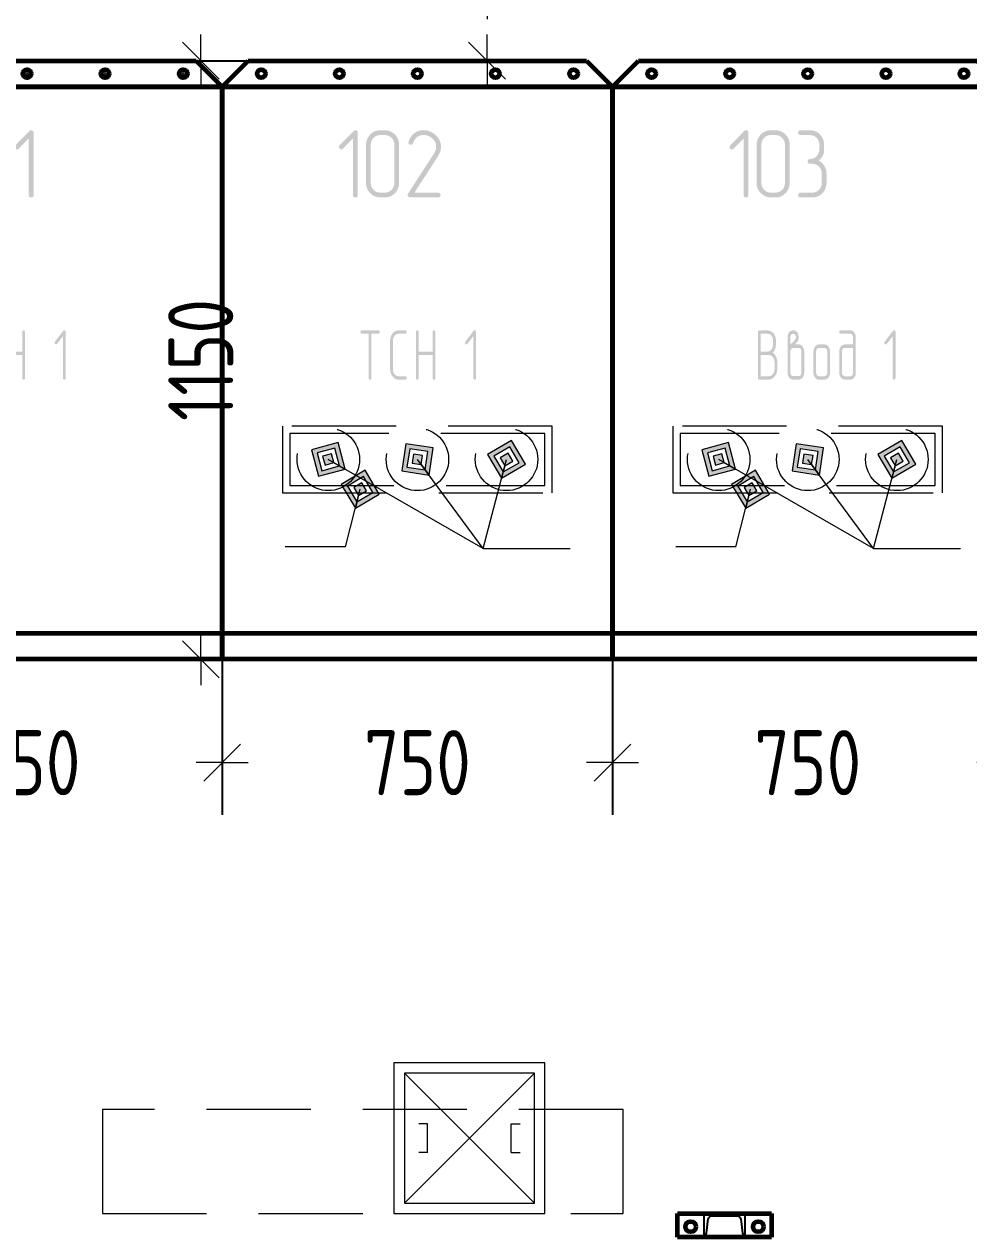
# Model space of a CAD drawing. Header units: millimetres. Extents: x 0 to 1680, y 0 to 594.
# Drawn here: x 179.81 to 216.1, y 479.83 to 526.38 of the extents above; entities that cross this region are included whole.
import ezdxf

# ---------------------------------------------------------------- set-up
doc = ezdxf.new("R2010")
doc.units = ezdxf.units.MM
for name, pattern in [('K5LT32792', [0]), ('K5LT32806', [0]), ('K5LT_AXLED', [13.35, 8.85, -1.5, 1.5, -1.5]), ('K5LT_BASIC', [0]), ('K5LT_DASHED', [6, 4, -2]), ('K5LT_REINFORCED', [0]), ('K5LT_THIN', [0])]:
    doc.linetypes.add(name, pattern=pattern)
doc.layers.add('Системный слой', color=7, linetype='Continuous')
doc.styles.add('KDIMTEXTSTYLE', font='GOST_AU.SHX', dxfattribs={"width": 0.96, "oblique": 15, "height": 5})
doc.styles.add('KTEXTSTYLE', font='GOST_AU.SHX', dxfattribs={"width": 0.96, "height": 5})
doc.dimstyles.new('KDIMSTYLE (0.02)', dxfattribs={"dimtxt": 5, "dimasz": 1, "dimexe": 2, "dimexo": 0, "dimgap": 1, "dimtad": 1, "dimlfac": 50, "dimtxsty": 'KDIMTEXTSTYLE', "dimsah": 1, "dimcen": 0, "dimdle": 1, "dimadec": 0, "dimazin": 0, "dimtfac": 0.667, "dimtmove": 0, "dimatfit": 3, "dimfxl": 0, "dimtvp": 1, "dimtolj": 1, "dimtzin": 0, "dimarcsym": 0})

# ---------------------------------------------------------------- blocks, each defined once
blk = doc.blocks.new('U14')
at = {"layer": 'Системный слой', "color": 7, "linetype": 'K5LT_DASHED', "lineweight": 13}
for p, q in [((202.818, 484.677), (182.818, 484.677)), ((182.818, 484.677), (182.818, 480.677)), ((202.818, 480.677), (202.818, 484.677)), ((182.818, 480.677), (202.818, 480.677))]:
    blk.add_line(p, q, dxfattribs=at)
blk = doc.blocks.new('U289')
at = {"layer": 'Системный слой'}
h = blk.add_hatch(color=7, dxfattribs=at)
h.paths.add_polyline_path([(177.529, 519.812), (177.526, 519.785), (177.518, 519.761), (177.503, 519.742), (177.485, 519.73), (177.463, 519.722), (177.438, 519.72), (177.423, 519.722), (177.402, 519.73), (177.374, 519.742), (177.358, 519.76), (177.349, 519.783), (177.346, 519.812), (177.346, 521.993), (176.958, 521.596), (176.939, 521.58), (176.919, 521.571), (176.896, 521.568), (176.872, 521.571), (176.85, 521.58), (176.831, 521.596), (176.816, 521.615), (176.807, 521.637), (176.804, 521.662), (176.807, 521.676), (176.816, 521.697), (176.831, 521.725), (177.374, 522.28), (177.393, 522.294), (177.413, 522.303), (177.436, 522.306), (177.46, 522.303), (177.481, 522.295), (177.501, 522.281), (177.516, 522.263), (177.526, 522.241), (177.529, 522.215)])
h.paths.add_polyline_path([(179.116, 520.274), (179.101, 520.142), (179.056, 520.021), (178.982, 519.912), (178.956, 519.884), (178.854, 519.8), (178.739, 519.746), (178.613, 519.722), (178.569, 519.72), (178.388, 519.72), (178.262, 519.736), (178.144, 519.782), (178.034, 519.86), (178.011, 519.881), (177.926, 519.982), (177.871, 520.096), (177.845, 520.223), (177.843, 520.274), (177.843, 521.751), (177.858, 521.883), (177.903, 522.004), (177.979, 522.115), (178.001, 522.139), (178.101, 522.223), (178.214, 522.278), (178.34, 522.303), (178.388, 522.305), (178.569, 522.305), (178.699, 522.29), (178.818, 522.246), (178.925, 522.171), (178.954, 522.144), (179.037, 522.04), (179.09, 521.924), (179.114, 521.795), (179.116, 521.751)])
h.paths.add_polyline_path([(178.933, 520.275), (178.933, 521.751), (178.921, 521.847), (178.886, 521.934), (178.826, 522.011), (178.75, 522.072), (178.664, 522.108), (178.569, 522.12), (178.388, 522.12), (178.293, 522.108), (178.207, 522.072), (178.132, 522.012), (178.073, 521.935), (178.037, 521.848), (178.026, 521.751), (178.026, 520.275), (178.038, 520.179), (178.074, 520.093), (178.135, 520.015), (178.212, 519.954), (178.296, 519.918), (178.388, 519.906), (178.569, 519.906), (178.663, 519.917), (178.748, 519.952), (178.824, 520.011), (178.885, 520.087), (178.921, 520.175)])
h.paths.add_polyline_path([(180.168, 519.812), (180.165, 519.785), (180.157, 519.761), (180.143, 519.742), (180.124, 519.73), (180.102, 519.722), (180.077, 519.72), (180.062, 519.722), (180.041, 519.73), (180.013, 519.742), (179.998, 519.76), (179.989, 519.783), (179.986, 519.812), (179.986, 521.993), (179.597, 521.596), (179.578, 521.58), (179.558, 521.571), (179.536, 521.568), (179.511, 521.571), (179.49, 521.58), (179.47, 521.596), (179.455, 521.615), (179.446, 521.637), (179.443, 521.662), (179.446, 521.676), (179.455, 521.697), (179.47, 521.725), (180.014, 522.28), (180.032, 522.294), (180.052, 522.303), (180.075, 522.306), (180.099, 522.303), (180.12, 522.295), (180.14, 522.281), (180.156, 522.263), (180.165, 522.241), (180.168, 522.215)])
h = blk.add_hatch(color=7, dxfattribs=at)
h.paths.add_polyline_path([(178.272, 514.482), (178.005, 514.482), (177.99, 514.485), (177.977, 514.491), (177.966, 514.501), (177.958, 514.516), (177.954, 514.533), (177.952, 514.55), (177.954, 514.561), (177.958, 514.575), (177.965, 514.591), (177.976, 514.606), (177.989, 514.614), (178.005, 514.617), (178.645, 514.617), (178.658, 514.615), (178.67, 514.608), (178.681, 514.596), (178.691, 514.581), (178.696, 514.566), (178.698, 514.55), (178.697, 514.534), (178.692, 514.519), (178.684, 514.504), (178.674, 514.492), (178.661, 514.485), (178.645, 514.482), (178.378, 514.482), (178.378, 512.787), (178.376, 512.767), (178.371, 512.75), (178.363, 512.736), (178.352, 512.727), (178.34, 512.722), (178.325, 512.72), (178.317, 512.722), (178.304, 512.727), (178.288, 512.736), (178.279, 512.749), (178.274, 512.766), (178.272, 512.787)])
h.paths.add_polyline_path([(179.733, 513.802), (179.733, 514.55), (179.735, 514.565), (179.74, 514.58), (179.749, 514.595), (179.76, 514.608), (179.773, 514.616), (179.786, 514.618), (179.799, 514.616), (179.811, 514.61), (179.822, 514.6), (179.832, 514.587), (179.837, 514.57), (179.839, 514.55), (179.839, 512.787), (179.838, 512.767), (179.833, 512.75), (179.824, 512.736), (179.814, 512.727), (179.801, 512.722), (179.786, 512.72), (179.778, 512.722), (179.766, 512.727), (179.749, 512.736), (179.74, 512.749), (179.735, 512.766), (179.733, 512.787), (179.733, 513.668), (179.199, 513.668), (179.199, 512.787), (179.197, 512.767), (179.192, 512.75), (179.184, 512.736), (179.173, 512.727), (179.161, 512.722), (179.146, 512.72), (179.138, 512.722), (179.125, 512.727), (179.109, 512.736), (179.1, 512.749), (179.095, 512.766), (179.093, 512.787), (179.093, 514.55), (179.095, 514.565), (179.1, 514.58), (179.109, 514.595), (179.12, 514.608), (179.133, 514.616), (179.146, 514.618), (179.158, 514.616), (179.17, 514.61), (179.182, 514.6), (179.191, 514.587), (179.197, 514.57), (179.199, 514.55), (179.199, 513.802)])
h.paths.add_polyline_path([(181.404, 512.788), (181.403, 512.767), (181.398, 512.75), (181.389, 512.736), (181.379, 512.727), (181.366, 512.722), (181.351, 512.72), (181.343, 512.722), (181.331, 512.727), (181.314, 512.736), (181.305, 512.749), (181.3, 512.766), (181.298, 512.787), (181.298, 514.387), (181.069, 514.096), (181.058, 514.085), (181.046, 514.078), (181.033, 514.076), (181.019, 514.078), (181.006, 514.085), (180.994, 514.096), (180.985, 514.11), (180.98, 514.127), (180.978, 514.145), (180.98, 514.155), (180.985, 514.17), (180.994, 514.191), (181.314, 514.599), (181.324, 514.61), (181.336, 514.616), (181.35, 514.618), (181.363, 514.616), (181.376, 514.61), (181.388, 514.6), (181.397, 514.586), (181.402, 514.57), (181.404, 514.552)])
blk = doc.blocks.new('U290')
at = {"layer": 'Системный слой'}
h = blk.add_hatch(color=7, dxfattribs=at)
h.paths.add_polyline_path([(192.628, 519.812), (192.625, 519.785), (192.617, 519.761), (192.603, 519.742), (192.584, 519.73), (192.562, 519.722), (192.537, 519.72), (192.522, 519.722), (192.501, 519.73), (192.473, 519.742), (192.458, 519.76), (192.449, 519.783), (192.446, 519.812), (192.446, 521.993), (192.057, 521.596), (192.038, 521.58), (192.018, 521.571), (191.996, 521.568), (191.971, 521.571), (191.95, 521.58), (191.93, 521.596), (191.915, 521.615), (191.906, 521.637), (191.903, 521.662), (191.906, 521.676), (191.915, 521.697), (191.93, 521.725), (192.474, 522.28), (192.492, 522.294), (192.512, 522.303), (192.535, 522.306), (192.559, 522.303), (192.58, 522.295), (192.6, 522.281), (192.616, 522.263), (192.625, 522.241), (192.628, 522.215)])
h.paths.add_polyline_path([(194.215, 520.274), (194.2, 520.142), (194.155, 520.021), (194.081, 519.912), (194.055, 519.884), (193.953, 519.8), (193.839, 519.746), (193.712, 519.722), (193.668, 519.72), (193.487, 519.72), (193.361, 519.736), (193.243, 519.782), (193.133, 519.86), (193.11, 519.881), (193.026, 519.982), (192.97, 520.096), (192.944, 520.223), (192.942, 520.274), (192.942, 521.751), (192.957, 521.883), (193.003, 522.004), (193.078, 522.115), (193.1, 522.139), (193.201, 522.223), (193.313, 522.278), (193.439, 522.303), (193.487, 522.305), (193.668, 522.305), (193.799, 522.29), (193.917, 522.246), (194.025, 522.171), (194.053, 522.144), (194.136, 522.04), (194.19, 521.924), (194.213, 521.795), (194.215, 521.751)])
h.paths.add_polyline_path([(194.032, 520.275), (194.032, 521.751), (194.021, 521.847), (193.985, 521.934), (193.926, 522.011), (193.849, 522.072), (193.764, 522.108), (193.668, 522.12), (193.487, 522.12), (193.392, 522.108), (193.306, 522.072), (193.231, 522.012), (193.172, 521.935), (193.137, 521.848), (193.125, 521.751), (193.125, 520.275), (193.137, 520.179), (193.174, 520.093), (193.234, 520.015), (193.311, 519.954), (193.395, 519.918), (193.487, 519.906), (193.668, 519.906), (193.762, 519.917), (193.847, 519.952), (193.924, 520.011), (193.984, 520.087), (194.02, 520.175)])
h.paths.add_polyline_path([(195.718, 519.72), (194.632, 519.72), (194.611, 519.724), (194.589, 519.734), (194.569, 519.75), (194.554, 519.772), (194.546, 519.795), (194.543, 519.82), (194.545, 519.837), (194.549, 519.851), (194.556, 519.865), (195.551, 521.401), (195.589, 521.474), (195.616, 521.538), (195.628, 521.583), (195.635, 521.629), (195.638, 521.675), (195.623, 521.788), (195.578, 521.889), (195.503, 521.979), (195.489, 521.991), (195.443, 522.028), (195.392, 522.06), (195.335, 522.087), (195.276, 522.107), (195.216, 522.119), (195.156, 522.123), (195.074, 522.115), (194.997, 522.091), (194.923, 522.051), (194.855, 521.992), (194.797, 521.911), (194.748, 521.807), (194.74, 521.788), (194.729, 521.773), (194.717, 521.762), (194.703, 521.755), (194.686, 521.749), (194.666, 521.745), (194.642, 521.748), (194.62, 521.756), (194.6, 521.77), (194.585, 521.788), (194.575, 521.81), (194.572, 521.836), (194.578, 521.869), (194.638, 522.006), (194.717, 522.119), (194.815, 522.206), (194.916, 522.263), (195.026, 522.297), (195.147, 522.308), (195.294, 522.293), (195.431, 522.247), (195.559, 522.17), (195.612, 522.127), (195.71, 522.021), (195.779, 521.904), (195.817, 521.777), (195.826, 521.673), (195.823, 521.613), (195.814, 521.554), (195.798, 521.495), (195.776, 521.435), (195.744, 521.368), (195.704, 521.296), (194.803, 519.906), (195.718, 519.906), (195.739, 519.902), (195.759, 519.892), (195.779, 519.876), (195.795, 519.856), (195.805, 519.835), (195.808, 519.813), (195.806, 519.791), (195.798, 519.77), (195.785, 519.75), (195.767, 519.734), (195.744, 519.724)])
h = blk.add_hatch(color=7, dxfattribs=at)
h.paths.add_polyline_path([(193.047, 514.482), (192.781, 514.482), (192.765, 514.485), (192.752, 514.491), (192.741, 514.501), (192.733, 514.516), (192.729, 514.533), (192.727, 514.55), (192.729, 514.561), (192.733, 514.575), (192.741, 514.591), (192.751, 514.606), (192.764, 514.614), (192.78, 514.617), (193.42, 514.617), (193.433, 514.615), (193.445, 514.608), (193.456, 514.596), (193.466, 514.581), (193.471, 514.566), (193.473, 514.55), (193.472, 514.534), (193.467, 514.519), (193.459, 514.504), (193.449, 514.492), (193.436, 514.485), (193.42, 514.482), (193.153, 514.482), (193.153, 512.787), (193.152, 512.767), (193.147, 512.75), (193.138, 512.736), (193.128, 512.727), (193.115, 512.722), (193.1, 512.72), (193.092, 512.722), (193.08, 512.727), (193.063, 512.736), (193.054, 512.749), (193.049, 512.766), (193.047, 512.787)])
h.paths.add_polyline_path([(194.454, 512.72), (194.189, 512.72), (194.109, 512.734), (194.035, 512.773), (193.966, 512.839), (193.912, 512.924), (193.879, 513.02), (193.868, 513.127), (193.868, 514.211), (193.879, 514.315), (193.909, 514.41), (193.961, 514.495), (194.027, 514.563), (194.103, 514.604), (194.189, 514.617), (194.454, 514.617), (194.467, 514.615), (194.479, 514.608), (194.491, 514.596), (194.5, 514.581), (194.506, 514.566), (194.508, 514.55), (194.506, 514.534), (194.501, 514.519), (194.494, 514.504), (194.483, 514.492), (194.47, 514.485), (194.454, 514.482), (194.189, 514.482), (194.132, 514.474), (194.082, 514.448), (194.037, 514.405), (194.002, 514.348), (193.981, 514.284), (193.974, 514.211), (193.974, 513.126), (193.981, 513.056), (194.002, 512.992), (194.037, 512.935), (194.082, 512.891), (194.132, 512.864), (194.189, 512.855), (194.454, 512.855), (194.467, 512.853), (194.479, 512.846), (194.49, 512.834), (194.5, 512.819), (194.506, 512.804), (194.508, 512.788), (194.506, 512.772), (194.501, 512.757), (194.494, 512.742), (194.483, 512.73), (194.47, 512.723)])
h.paths.add_polyline_path([(195.501, 513.802), (195.501, 514.55), (195.502, 514.565), (195.508, 514.58), (195.517, 514.595), (195.528, 514.608), (195.54, 514.616), (195.554, 514.618), (195.566, 514.616), (195.578, 514.61), (195.59, 514.6), (195.599, 514.587), (195.605, 514.57), (195.607, 514.55), (195.607, 512.787), (195.605, 512.767), (195.6, 512.75), (195.592, 512.736), (195.581, 512.727), (195.568, 512.722), (195.554, 512.72), (195.545, 512.722), (195.533, 512.727), (195.517, 512.736), (195.508, 512.749), (195.502, 512.766), (195.501, 512.787), (195.501, 513.668), (194.966, 513.668), (194.966, 512.787), (194.965, 512.767), (194.96, 512.75), (194.951, 512.736), (194.941, 512.727), (194.928, 512.722), (194.913, 512.72), (194.905, 512.722), (194.893, 512.727), (194.876, 512.736), (194.867, 512.749), (194.862, 512.766), (194.86, 512.787), (194.86, 514.55), (194.862, 514.565), (194.867, 514.58), (194.876, 514.595), (194.887, 514.608), (194.9, 514.616), (194.913, 514.618), (194.926, 514.616), (194.938, 514.61), (194.949, 514.6), (194.959, 514.587), (194.964, 514.57), (194.966, 514.55), (194.966, 513.802)])
h.paths.add_polyline_path([(197.172, 512.788), (197.17, 512.767), (197.165, 512.75), (197.157, 512.736), (197.146, 512.727), (197.133, 512.722), (197.119, 512.72), (197.11, 512.722), (197.098, 512.727), (197.082, 512.736), (197.073, 512.749), (197.067, 512.766), (197.066, 512.787), (197.066, 514.387), (196.837, 514.096), (196.825, 514.085), (196.813, 514.078), (196.8, 514.076), (196.786, 514.078), (196.773, 514.085), (196.762, 514.096), (196.753, 514.11), (196.747, 514.127), (196.746, 514.145), (196.747, 514.155), (196.753, 514.17), (196.762, 514.191), (197.081, 514.599), (197.091, 514.61), (197.104, 514.616), (197.117, 514.618), (197.131, 514.616), (197.143, 514.61), (197.155, 514.6), (197.164, 514.586), (197.17, 514.57), (197.172, 514.552)])
blk = doc.blocks.new('U291')
at = {"layer": 'Системный слой'}
h = blk.add_hatch(color=7, dxfattribs=at)
h.paths.add_polyline_path([(207.636, 519.812), (207.633, 519.785), (207.625, 519.761), (207.611, 519.742), (207.592, 519.73), (207.57, 519.722), (207.545, 519.72), (207.53, 519.722), (207.509, 519.73), (207.481, 519.742), (207.466, 519.76), (207.457, 519.783), (207.454, 519.812), (207.454, 521.993), (207.065, 521.596), (207.046, 521.58), (207.026, 521.571), (207.004, 521.568), (206.98, 521.571), (206.958, 521.58), (206.938, 521.596), (206.923, 521.615), (206.914, 521.637), (206.911, 521.662), (206.914, 521.676), (206.923, 521.697), (206.938, 521.725), (207.482, 522.28), (207.5, 522.294), (207.52, 522.303), (207.544, 522.306), (207.567, 522.303), (207.588, 522.295), (207.608, 522.281), (207.624, 522.263), (207.633, 522.241), (207.636, 522.215)])
h.paths.add_polyline_path([(209.223, 520.274), (209.208, 520.142), (209.164, 520.021), (209.089, 519.912), (209.063, 519.884), (208.961, 519.8), (208.847, 519.746), (208.72, 519.722), (208.677, 519.72), (208.495, 519.72), (208.369, 519.736), (208.251, 519.782), (208.141, 519.86), (208.118, 519.881), (208.034, 519.982), (207.978, 520.096), (207.952, 520.223), (207.95, 520.274), (207.95, 521.751), (207.965, 521.883), (208.011, 522.004), (208.086, 522.115), (208.108, 522.139), (208.209, 522.223), (208.321, 522.278), (208.447, 522.303), (208.495, 522.305), (208.677, 522.305), (208.807, 522.29), (208.925, 522.246), (209.033, 522.171), (209.061, 522.144), (209.144, 522.04), (209.198, 521.924), (209.222, 521.795), (209.223, 521.751)])
h.paths.add_polyline_path([(209.04, 520.275), (209.04, 521.751), (209.029, 521.847), (208.993, 521.934), (208.934, 522.011), (208.857, 522.072), (208.772, 522.108), (208.676, 522.12), (208.495, 522.12), (208.4, 522.108), (208.314, 522.072), (208.239, 522.012), (208.18, 521.935), (208.145, 521.848), (208.133, 521.751), (208.133, 520.275), (208.145, 520.179), (208.182, 520.093), (208.243, 520.015), (208.319, 519.954), (208.404, 519.918), (208.495, 519.906), (208.676, 519.906), (208.77, 519.917), (208.855, 519.952), (208.932, 520.011), (208.992, 520.087), (209.028, 520.175)])
h.paths.add_polyline_path([(210.344, 521.136), (210.422, 521.087), (210.492, 521.021), (210.553, 520.938), (210.6, 520.844), (210.628, 520.746), (210.638, 520.645), (210.638, 520.275), (210.623, 520.141), (210.579, 520.02), (210.506, 519.911), (210.479, 519.882), (210.377, 519.799), (210.262, 519.746), (210.135, 519.722), (210.093, 519.72), (209.639, 519.72), (209.613, 519.723), (209.59, 519.732), (209.571, 519.746), (209.558, 519.767), (209.55, 519.789), (209.548, 519.813), (209.55, 519.828), (209.558, 519.847), (209.57, 519.869), (209.588, 519.89), (209.611, 519.902), (209.639, 519.906), (210.092, 519.906), (210.189, 519.917), (210.275, 519.953), (210.35, 520.013), (210.409, 520.089), (210.444, 520.177), (210.455, 520.275), (210.455, 520.645), (210.444, 520.742), (210.409, 520.829), (210.351, 520.906), (210.276, 520.966), (210.189, 521.002), (210.092, 521.014), (210.001, 521.014), (209.975, 521.017), (209.953, 521.026), (209.934, 521.04), (209.921, 521.061), (209.913, 521.083), (209.91, 521.107), (209.913, 521.122), (209.92, 521.141), (209.933, 521.163), (209.951, 521.183), (209.973, 521.195), (210.001, 521.199), (210.097, 521.211), (210.183, 521.247), (210.258, 521.306), (210.316, 521.383), (210.351, 521.47), (210.363, 521.568), (210.363, 521.752), (210.351, 521.849), (210.316, 521.936), (210.259, 522.012), (210.184, 522.072), (210.098, 522.108), (210.001, 522.12), (209.638, 522.12), (209.612, 522.123), (209.59, 522.132), (209.571, 522.146), (209.558, 522.167), (209.55, 522.189), (209.548, 522.213), (209.55, 522.228), (209.558, 522.247), (209.57, 522.269), (209.588, 522.289), (209.611, 522.301), (209.638, 522.305), (210.001, 522.305), (210.133, 522.291), (210.251, 522.247), (210.357, 522.174), (210.387, 522.145), (210.469, 522.041), (210.521, 521.924), (210.544, 521.793), (210.545, 521.752), (210.545, 521.568), (210.545, 521.507), (210.545, 521.47), (210.534, 521.433), (210.527, 521.399), (210.514, 521.364), (210.495, 521.328), (210.457, 521.263), (210.407, 521.199)])
h = blk.add_hatch(color=7, dxfattribs=at)
h.paths.add_polyline_path([(208.107, 513.802), (208.374, 513.802), (208.43, 513.811), (208.48, 513.838), (208.525, 513.883), (208.56, 513.94), (208.581, 514.004), (208.588, 514.075), (208.588, 514.211), (208.582, 514.282), (208.561, 514.346), (208.527, 514.403), (208.483, 514.447), (208.432, 514.474), (208.374, 514.482), (208.107, 514.482)])
h.paths.add_polyline_path([(208.107, 512.855), (208.427, 512.855), (208.482, 512.864), (208.532, 512.89), (208.577, 512.933), (208.613, 512.988), (208.634, 513.053), (208.641, 513.126), (208.641, 513.398), (208.634, 513.466), (208.612, 513.528), (208.576, 513.586), (208.531, 513.631), (208.481, 513.658), (208.427, 513.668), (208.107, 513.668)])
h.paths.add_polyline_path([(208.054, 512.72), (208.025, 512.728), (208.007, 512.75), (208.001, 512.788), (208.001, 514.55), (208.007, 514.587), (208.025, 514.61), (208.055, 514.617), (208.375, 514.617), (208.459, 514.604), (208.535, 514.564), (208.602, 514.498), (208.631, 514.458), (208.655, 514.415), (208.673, 514.368), (208.689, 514.296), (208.694, 514.253), (208.694, 514.211), (208.694, 514.075), (208.691, 514.012), (208.681, 513.953), (208.665, 513.9), (208.643, 513.851), (208.612, 513.803), (208.575, 513.758), (208.622, 513.72), (208.664, 513.669), (208.699, 513.608), (208.726, 513.539), (208.742, 513.469), (208.747, 513.398), (208.747, 513.127), (208.736, 513.023), (208.703, 512.928), (208.648, 512.842), (208.579, 512.775), (208.505, 512.734), (208.427, 512.72)])
h.paths.add_polyline_path([(209.249, 514.076), (209.331, 514.147), (209.356, 514.172), (209.387, 514.205), (209.423, 514.246), (209.445, 514.279), (209.458, 514.314), (209.462, 514.352), (209.459, 514.388), (209.448, 514.42), (209.431, 514.446), (209.408, 514.466), (209.383, 514.478), (209.356, 514.482), (209.327, 514.478), (209.302, 514.466), (209.28, 514.447), (209.263, 514.421), (209.253, 514.388), (209.249, 514.348)])
h.paths.add_polyline_path([(209.675, 512.991), (209.675, 513.805), (209.672, 513.841), (209.661, 513.873), (209.644, 513.901), (209.622, 513.923), (209.596, 513.936), (209.567, 513.94), (209.357, 513.94), (209.328, 513.936), (209.303, 513.922), (209.281, 513.9), (209.263, 513.872), (209.253, 513.84), (209.249, 513.805), (209.249, 512.991), (209.253, 512.955), (209.263, 512.923), (209.28, 512.895), (209.302, 512.873), (209.328, 512.86), (209.357, 512.856), (209.567, 512.856), (209.596, 512.86), (209.621, 512.874), (209.644, 512.896), (209.661, 512.924), (209.671, 512.956)])
h.paths.add_polyline_path([(209.423, 514.076), (209.567, 514.076), (209.624, 514.067), (209.675, 514.041), (209.719, 513.998), (209.754, 513.942), (209.774, 513.877), (209.781, 513.805), (209.781, 512.991), (209.775, 512.921), (209.754, 512.857), (209.72, 512.8), (209.676, 512.756), (209.625, 512.729), (209.567, 512.72), (209.357, 512.72), (209.301, 512.729), (209.25, 512.756), (209.205, 512.8), (209.171, 512.857), (209.15, 512.921), (209.143, 512.991), (209.143, 513.805), (209.143, 514.348), (209.15, 514.426), (209.172, 514.493), (209.209, 514.549), (209.252, 514.586), (209.301, 514.609), (209.356, 514.616), (209.41, 514.609), (209.459, 514.587), (209.501, 514.55), (209.534, 514.502), (209.556, 514.446), (209.566, 514.382), (209.566, 514.304), (209.552, 514.239), (209.524, 514.185), (209.511, 514.169), (209.498, 514.153), (209.483, 514.138)])
h.paths.add_polyline_path([(210.772, 512.991), (210.765, 512.919), (210.744, 512.855), (210.71, 512.799), (210.666, 512.755), (210.616, 512.729), (210.559, 512.72), (210.347, 512.72), (210.29, 512.729), (210.24, 512.755), (210.196, 512.799), (210.162, 512.855), (210.141, 512.919), (210.134, 512.991), (210.134, 513.804), (210.141, 513.87), (210.161, 513.932), (210.195, 513.99), (210.239, 514.037), (210.289, 514.066), (210.347, 514.075), (210.559, 514.075), (210.615, 514.066), (210.665, 514.04), (210.71, 513.997), (210.744, 513.941), (210.765, 513.877), (210.772, 513.804)])
h.paths.add_polyline_path([(210.666, 512.991), (210.666, 513.804), (210.663, 513.84), (210.652, 513.873), (210.635, 513.901), (210.613, 513.923), (210.588, 513.936), (210.56, 513.94), (210.347, 513.94), (210.318, 513.936), (210.293, 513.923), (210.271, 513.901), (210.254, 513.873), (210.243, 513.84), (210.24, 513.804), (210.24, 512.991), (210.243, 512.955), (210.254, 512.923), (210.271, 512.895), (210.293, 512.873), (210.318, 512.86), (210.347, 512.855), (210.56, 512.855), (210.588, 512.86), (210.613, 512.873), (210.635, 512.895), (210.652, 512.923), (210.663, 512.955)])
h.paths.add_polyline_path([(211.658, 513.94), (211.34, 513.94), (211.311, 513.936), (211.286, 513.922), (211.264, 513.9), (211.246, 513.872), (211.236, 513.84), (211.232, 513.804), (211.232, 512.991), (211.236, 512.955), (211.246, 512.923), (211.263, 512.895), (211.285, 512.873), (211.311, 512.86), (211.34, 512.855), (211.551, 512.855), (211.579, 512.86), (211.604, 512.873), (211.627, 512.895), (211.644, 512.924), (211.655, 512.956), (211.658, 512.991)])
h.paths.add_polyline_path([(211.658, 514.075), (211.658, 514.348), (211.655, 514.383), (211.645, 514.415), (211.627, 514.443), (211.605, 514.465), (211.58, 514.478), (211.551, 514.482), (211.18, 514.482), (211.164, 514.485), (211.151, 514.491), (211.14, 514.501), (211.133, 514.516), (211.128, 514.533), (211.126, 514.55), (211.128, 514.561), (211.132, 514.575), (211.14, 514.591), (211.15, 514.606), (211.163, 514.614), (211.18, 514.617), (211.55, 514.617), (211.606, 514.609), (211.657, 514.582), (211.701, 514.537), (211.736, 514.481), (211.757, 514.418), (211.764, 514.348), (211.764, 512.991), (211.757, 512.921), (211.737, 512.857), (211.703, 512.8), (211.659, 512.756), (211.608, 512.729), (211.55, 512.72), (211.34, 512.72), (211.284, 512.729), (211.234, 512.756), (211.189, 512.8), (211.154, 512.857), (211.133, 512.921), (211.126, 512.991), (211.126, 513.804), (211.133, 513.876), (211.154, 513.94), (211.188, 513.996), (211.232, 514.04), (211.283, 514.066), (211.34, 514.075)])
h.paths.add_polyline_path([(213.289, 512.788), (213.287, 512.767), (213.282, 512.75), (213.274, 512.736), (213.263, 512.727), (213.25, 512.722), (213.236, 512.72), (213.227, 512.722), (213.215, 512.727), (213.199, 512.736), (213.19, 512.749), (213.185, 512.766), (213.183, 512.787), (213.183, 514.387), (212.954, 514.096), (212.943, 514.085), (212.93, 514.078), (212.917, 514.076), (212.903, 514.078), (212.89, 514.085), (212.879, 514.096), (212.87, 514.11), (212.865, 514.127), (212.863, 514.145), (212.865, 514.155), (212.87, 514.17), (212.879, 514.191), (213.198, 514.599), (213.209, 514.61), (213.221, 514.616), (213.234, 514.618), (213.248, 514.616), (213.261, 514.61), (213.272, 514.6), (213.281, 514.586), (213.287, 514.57), (213.289, 514.552)])
blk = doc.blocks.new('U300')
at = {"layer": 'Системный слой', "color": 5, "linetype": 'K5LT32792', "lineweight": 60, "true_color": 0x0000ff}
for p, q in [((172.418, 523.977), (187.418, 523.977)), ((172.418, 501.977), (172.418, 523.977)), ((187.418, 523.977), (187.418, 501.977)), ((187.418, 501.977), (172.418, 501.977))]:
    blk.add_line(p, q, dxfattribs=at)
blk = doc.blocks.new('U301')
at = {"layer": 'Системный слой', "color": 5, "linetype": 'K5LT32792', "lineweight": 60, "true_color": 0x0000ff}
for p, q in [((172.418, 523.977), (173.418, 524.977)), ((173.418, 524.977), (186.418, 524.977)), ((186.418, 524.977), (187.418, 523.977)), ((187.418, 523.977), (172.418, 523.977))]:
    blk.add_line(p, q, dxfattribs=at)
for centre in [(173.918, 524.477), (176.918, 524.477), (179.918, 524.477), (182.918, 524.477), (185.918, 524.477)]:
    blk.add_circle(centre, 0.16, dxfattribs=at)
blk = doc.blocks.new('U302')
at = {"layer": 'Системный слой', "color": 30, "linetype": 'K5LT_AXLED', "lineweight": 13, "true_color": 0xff8000}
for p, q in [((173.92, 524.237), (173.92, 524.717)), ((173.72, 524.477), (174.12, 524.477))]:
    blk.add_line(p, q, dxfattribs=at)
blk = doc.blocks.new('U303')
at = {"layer": 'Системный слой', "color": 30, "linetype": 'K5LT_AXLED', "lineweight": 13, "true_color": 0xff8000}
for p, q in [((176.918, 524.237), (176.918, 524.717)), ((176.718, 524.477), (177.118, 524.477))]:
    blk.add_line(p, q, dxfattribs=at)
blk = doc.blocks.new('U304')
at = {"layer": 'Системный слой', "color": 30, "linetype": 'K5LT_AXLED', "lineweight": 13, "true_color": 0xff8000}
for p, q in [((179.918, 524.237), (179.918, 524.717)), ((179.718, 524.477), (180.118, 524.477))]:
    blk.add_line(p, q, dxfattribs=at)
blk = doc.blocks.new('U305')
at = {"layer": 'Системный слой', "color": 30, "linetype": 'K5LT_AXLED', "lineweight": 13, "true_color": 0xff8000}
for p, q in [((182.918, 524.237), (182.918, 524.717)), ((182.718, 524.477), (183.118, 524.477))]:
    blk.add_line(p, q, dxfattribs=at)
blk = doc.blocks.new('U306')
at = {"layer": 'Системный слой', "color": 30, "linetype": 'K5LT_AXLED', "lineweight": 13, "true_color": 0xff8000}
for p, q in [((185.918, 524.237), (185.918, 524.717)), ((185.718, 524.477), (186.118, 524.477))]:
    blk.add_line(p, q, dxfattribs=at)
blk = doc.blocks.new('U299')
at = {"layer": 'Системный слой', "color": 5, "linetype": 'K5LT32792', "lineweight": 60, "true_color": 0x0000ff}
blk.add_line((172.418, 502.977), (187.418, 502.977), dxfattribs=at)
at = {"layer": 'Системный слой'}
for name in ['U301', 'U302', 'U303', 'U304', 'U305', 'U306', 'U300']:
    blk.add_blockref(name, (0, 0), dxfattribs=at)
blk = doc.blocks.new('U308')
at = {"layer": 'Системный слой', "color": 5, "linetype": 'K5LT32792', "lineweight": 60, "true_color": 0x0000ff}
for p, q in [((187.418, 523.977), (202.418, 523.977)), ((187.418, 501.977), (187.418, 523.977)), ((202.418, 523.977), (202.418, 501.977)), ((202.418, 501.977), (187.418, 501.977))]:
    blk.add_line(p, q, dxfattribs=at)
blk = doc.blocks.new('U309')
at = {"layer": 'Системный слой', "color": 5, "linetype": 'K5LT32792', "lineweight": 60, "true_color": 0x0000ff}
for p, q in [((187.418, 523.977), (188.418, 524.977)), ((188.418, 524.977), (201.418, 524.977)), ((201.418, 524.977), (202.418, 523.977)), ((202.418, 523.977), (187.418, 523.977))]:
    blk.add_line(p, q, dxfattribs=at)
for centre in [(188.918, 524.477), (191.918, 524.477), (194.918, 524.477), (197.918, 524.477), (200.918, 524.477)]:
    blk.add_circle(centre, 0.16, dxfattribs=at)
blk = doc.blocks.new('U307')
at = {"layer": 'Системный слой', "color": 5, "linetype": 'K5LT32792', "lineweight": 60, "true_color": 0x0000ff}
blk.add_line((187.418, 502.977), (202.418, 502.977), dxfattribs=at)
at = {"layer": 'Системный слой'}
for name in ['U309', 'U308']:
    blk.add_blockref(name, (0, 0), dxfattribs=at)
blk = doc.blocks.new('U311')
at = {"layer": 'Системный слой', "color": 5, "linetype": 'K5LT32792', "lineweight": 60, "true_color": 0x0000ff}
for p, q in [((202.418, 523.977), (217.418, 523.977)), ((202.418, 501.977), (202.418, 523.977)), ((217.418, 523.977), (217.418, 501.977)), ((217.418, 501.977), (202.418, 501.977))]:
    blk.add_line(p, q, dxfattribs=at)
blk = doc.blocks.new('U312')
at = {"layer": 'Системный слой', "color": 5, "linetype": 'K5LT32792', "lineweight": 60, "true_color": 0x0000ff}
for p, q in [((202.418, 523.977), (203.418, 524.977)), ((203.418, 524.977), (216.418, 524.977)), ((216.418, 524.977), (217.418, 523.977)), ((217.418, 523.977), (202.418, 523.977))]:
    blk.add_line(p, q, dxfattribs=at)
for centre in [(203.918, 524.477), (206.918, 524.477), (209.918, 524.477), (212.918, 524.477), (215.918, 524.477)]:
    blk.add_circle(centre, 0.16, dxfattribs=at)
blk = doc.blocks.new('U310')
at = {"layer": 'Системный слой', "color": 5, "linetype": 'K5LT32792', "lineweight": 60, "true_color": 0x0000ff}
blk.add_line((202.418, 502.977), (217.418, 502.977), dxfattribs=at)
at = {"layer": 'Системный слой'}
for name in ['U312', 'U311']:
    blk.add_blockref(name, (0, 0), dxfattribs=at)
blk = doc.blocks.new('KDIMARROW_03')
at = {"layer": 'Системный слой', "color": 0, "linetype": 'K5LT_THIN', "lineweight": 13}
for p, q in [((-0.707, -0.707), (0.707, 0.707)), ((0, 0), (-1, 0)), ((0, 0), (1, 0))]:
    blk.add_line(p, q, dxfattribs=at)
blk = doc.blocks.new('U335')
at = {"layer": 'Системный слой', "color": 7, "linetype": 'K5LT_DASHED', "lineweight": 13}
for centre in [(191.494, 509.657), (194.918, 509.657), (198.342, 509.657)]:
    blk.add_circle(centre, 1.2, dxfattribs=at)
blk = doc.blocks.new('U337')
at = {"layer": 'Системный слой', "color": 7, "linetype": 'K5LT_DASHED', "lineweight": 13}
for p, q in [((199.818, 510.657), (190.018, 510.657)), ((190.018, 510.657), (190.018, 508.657)), ((199.818, 508.657), (199.818, 510.657)), ((190.018, 508.657), (199.818, 508.657))]:
    blk.add_line(p, q, dxfattribs=at)
blk = doc.blocks.new('U338')
at = {"layer": 'Системный слой', "color": 7, "linetype": 'K5LT_DASHED', "lineweight": 13}
for p, q in [((200.098, 510.937), (189.738, 510.937)), ((189.738, 510.937), (189.738, 508.377)), ((200.098, 508.377), (200.098, 510.937)), ((189.738, 508.377), (200.098, 508.377))]:
    blk.add_line(p, q, dxfattribs=at)
blk = doc.blocks.new('U336')
at = {"layer": 'Системный слой'}
for name in ['U338', 'U337']:
    blk.add_blockref(name, (0, 0), dxfattribs=at)
blk = doc.blocks.new('U339')
at = {"layer": 'Системный слой'}
h = blk.add_hatch(color=7, dxfattribs=at)
h.paths.add_polyline_path([(192.144, 509.283), (191.868, 510.308), (190.844, 510.031), (191.12, 509.007)])
h.paths.add_polyline_path([(191.927, 509.408), (191.743, 510.091), (191.061, 509.907), (191.245, 509.224)])
h.paths.add_polyline_path([(191.711, 509.533), (191.619, 509.874), (191.277, 509.782), (191.369, 509.441)])
h = blk.add_hatch(color=7, dxfattribs=at)
h.paths.add_polyline_path([(195.364, 509.054), (195.521, 510.103), (194.472, 510.26), (194.315, 509.212)])
h.paths.add_polyline_path([(195.215, 509.255), (195.32, 509.955), (194.621, 510.059), (194.516, 509.36)])
h.paths.add_polyline_path([(195.067, 509.456), (195.119, 509.806), (194.769, 509.858), (194.717, 509.509)])
h = blk.add_hatch(color=7, dxfattribs=at)
h.paths.add_polyline_path([(199.068, 509.468), (198.531, 510.383), (197.616, 509.847), (198.153, 508.932)])
h.paths.add_polyline_path([(198.826, 509.531), (198.468, 510.141), (197.858, 509.783), (198.216, 509.174)])
h.paths.add_polyline_path([(198.584, 509.594), (198.405, 509.899), (198.1, 509.72), (198.279, 509.415)])
at = {"layer": 'Системный слой', "color": 7, "linetype": 'K5LT_THIN', "lineweight": 13}
for p, q in [((191.868, 510.308), (190.844, 510.031)), ((192.144, 509.283), (191.868, 510.308)), ((194.472, 510.26), (194.315, 509.212)), ((195.521, 510.103), (194.472, 510.26)), ((198.531, 510.383), (197.616, 509.847)), ((199.068, 509.468), (198.531, 510.383)), ((190.844, 510.031), (191.12, 509.007)), ((191.743, 510.091), (191.061, 509.907)), ((191.061, 509.907), (191.245, 509.224)), ((191.619, 509.874), (191.277, 509.782)), ((191.277, 509.782), (191.369, 509.441)), ((191.711, 509.533), (191.619, 509.874)), ((191.927, 509.408), (191.743, 510.091)), ((194.621, 510.059), (194.516, 509.36)), ((195.32, 509.955), (194.621, 510.059)), ((194.769, 509.858), (194.717, 509.509)), ((195.119, 509.806), (194.769, 509.858)), ((195.067, 509.456), (195.119, 509.806)), ((195.215, 509.255), (195.32, 509.955)), ((195.364, 509.054), (195.521, 510.103)), ((197.616, 509.847), (198.153, 508.932)), ((198.468, 510.141), (197.858, 509.783)), ((197.858, 509.783), (198.216, 509.174)), ((198.405, 509.899), (198.1, 509.72)), ((198.584, 509.594), (198.405, 509.899)), ((198.826, 509.531), (198.468, 510.141)), ((191.12, 509.007), (192.144, 509.283)), ((191.245, 509.224), (191.927, 509.408)), ((191.369, 509.441), (191.711, 509.533)), ((197.449, 506.233), (191.494, 509.657)), ((191.711, 509.533), (191.927, 509.408)), ((191.927, 509.408), (192.144, 509.283)), ((194.516, 509.36), (195.215, 509.255)), ((194.717, 509.509), (195.067, 509.456)), ((197.449, 506.233), (194.918, 509.657)), ((195.067, 509.456), (195.215, 509.255)), ((197.449, 506.233), (198.342, 509.657)), ((198.1, 509.72), (198.279, 509.415)), ((198.153, 508.932), (199.068, 509.468)), ((198.216, 509.174), (198.826, 509.531)), ((198.279, 509.415), (198.216, 509.174)), ((198.279, 509.415), (198.584, 509.594)), ((194.315, 509.212), (195.364, 509.054)), ((195.215, 509.255), (195.364, 509.054)), ((198.216, 509.174), (198.153, 508.932)), ((197.449, 506.233), (200.791, 506.233))]:
    blk.add_line(p, q, dxfattribs=at)
blk = doc.blocks.new('U340')
at = {"layer": 'Системный слой'}
h = blk.add_hatch(color=7, dxfattribs=at)
h.paths.add_polyline_path([(193.445, 508.325), (192.905, 509.238), (191.992, 508.697), (192.533, 507.785)])
h.paths.add_polyline_path([(193.203, 508.387), (192.843, 508.995), (192.235, 508.635), (192.595, 508.027)])
h.paths.add_polyline_path([(192.961, 508.449), (192.781, 508.753), (192.477, 508.573), (192.657, 508.269)])
at = {"layer": 'Системный слой', "color": 7, "linetype": 'K5LT_THIN', "lineweight": 13}
for p, q in [((192.905, 509.238), (191.992, 508.697)), ((192.843, 508.995), (192.235, 508.635)), ((193.203, 508.387), (192.843, 508.995)), ((193.445, 508.325), (192.905, 509.238)), ((191.992, 508.697), (192.533, 507.785)), ((192.151, 506.299), (192.719, 508.511)), ((192.235, 508.635), (192.595, 508.027)), ((192.781, 508.753), (192.477, 508.573)), ((192.477, 508.573), (192.657, 508.269)), ((192.595, 508.027), (193.203, 508.387)), ((192.657, 508.269), (192.961, 508.449)), ((192.961, 508.449), (192.781, 508.753)), ((192.533, 507.785), (193.445, 508.325)), ((192.595, 508.027), (192.533, 507.785)), ((192.657, 508.269), (192.595, 508.027)), ((192.151, 506.299), (189.842, 506.299))]:
    blk.add_line(p, q, dxfattribs=at)
blk = doc.blocks.new('U334')
at = {"layer": 'Системный слой'}
for name in ['U336', 'U335', 'U339', 'U340']:
    blk.add_blockref(name, (0, 0), dxfattribs=at)
blk = doc.blocks.new('U342')
at = {"layer": 'Системный слой', "color": 7, "linetype": 'K5LT_DASHED', "lineweight": 13}
for centre in [(206.494, 509.657), (209.918, 509.657), (213.342, 509.657)]:
    blk.add_circle(centre, 1.2, dxfattribs=at)
blk = doc.blocks.new('U344')
at = {"layer": 'Системный слой', "color": 7, "linetype": 'K5LT_DASHED', "lineweight": 13}
for p, q in [((214.818, 510.657), (205.018, 510.657)), ((205.018, 510.657), (205.018, 508.657)), ((214.818, 508.657), (214.818, 510.657)), ((205.018, 508.657), (214.818, 508.657))]:
    blk.add_line(p, q, dxfattribs=at)
blk = doc.blocks.new('U345')
at = {"layer": 'Системный слой', "color": 7, "linetype": 'K5LT_DASHED', "lineweight": 13}
for p, q in [((215.098, 510.937), (204.738, 510.937)), ((204.738, 510.937), (204.738, 508.377)), ((215.098, 508.377), (215.098, 510.937)), ((204.738, 508.377), (215.098, 508.377))]:
    blk.add_line(p, q, dxfattribs=at)
blk = doc.blocks.new('U343')
at = {"layer": 'Системный слой'}
for name in ['U345', 'U344']:
    blk.add_blockref(name, (0, 0), dxfattribs=at)
blk = doc.blocks.new('U346')
at = {"layer": 'Системный слой'}
h = blk.add_hatch(color=7, dxfattribs=at)
h.paths.add_polyline_path([(207.144, 509.283), (206.868, 510.308), (205.844, 510.031), (206.12, 509.007)])
h.paths.add_polyline_path([(206.927, 509.408), (206.743, 510.091), (206.061, 509.907), (206.245, 509.224)])
h.paths.add_polyline_path([(206.711, 509.533), (206.619, 509.874), (206.277, 509.782), (206.369, 509.441)])
h = blk.add_hatch(color=7, dxfattribs=at)
h.paths.add_polyline_path([(210.364, 509.054), (210.521, 510.103), (209.472, 510.26), (209.315, 509.212)])
h.paths.add_polyline_path([(210.215, 509.255), (210.32, 509.955), (209.621, 510.059), (209.516, 509.36)])
h.paths.add_polyline_path([(210.067, 509.456), (210.119, 509.806), (209.769, 509.858), (209.717, 509.509)])
h = blk.add_hatch(color=7, dxfattribs=at)
h.paths.add_polyline_path([(214.068, 509.468), (213.531, 510.383), (212.616, 509.847), (213.153, 508.932)])
h.paths.add_polyline_path([(213.826, 509.531), (213.468, 510.141), (212.858, 509.783), (213.216, 509.174)])
h.paths.add_polyline_path([(213.584, 509.594), (213.405, 509.899), (213.1, 509.72), (213.279, 509.415)])
at = {"layer": 'Системный слой', "color": 7, "linetype": 'K5LT_THIN', "lineweight": 13}
for p, q in [((206.868, 510.308), (205.844, 510.031)), ((207.144, 509.283), (206.868, 510.308)), ((209.472, 510.26), (209.315, 509.212)), ((210.521, 510.103), (209.472, 510.26)), ((213.531, 510.383), (212.616, 509.847)), ((214.068, 509.468), (213.531, 510.383)), ((205.844, 510.031), (206.12, 509.007)), ((206.743, 510.091), (206.061, 509.907)), ((206.061, 509.907), (206.245, 509.224)), ((206.619, 509.874), (206.277, 509.782)), ((206.277, 509.782), (206.369, 509.441)), ((206.711, 509.533), (206.619, 509.874)), ((206.927, 509.408), (206.743, 510.091)), ((209.621, 510.059), (209.516, 509.36)), ((210.32, 509.955), (209.621, 510.059)), ((209.769, 509.858), (209.717, 509.509)), ((210.119, 509.806), (209.769, 509.858)), ((210.067, 509.456), (210.119, 509.806)), ((210.215, 509.255), (210.32, 509.955)), ((210.364, 509.054), (210.521, 510.103)), ((212.616, 509.847), (213.153, 508.932)), ((213.468, 510.141), (212.858, 509.783)), ((212.858, 509.783), (213.216, 509.174)), ((213.405, 509.899), (213.1, 509.72)), ((213.584, 509.594), (213.405, 509.899)), ((213.826, 509.531), (213.468, 510.141)), ((206.12, 509.007), (207.144, 509.283)), ((206.245, 509.224), (206.927, 509.408)), ((206.369, 509.441), (206.711, 509.533)), ((212.449, 506.233), (206.494, 509.657)), ((206.711, 509.533), (206.927, 509.408)), ((206.927, 509.408), (207.144, 509.283)), ((209.516, 509.36), (210.215, 509.255)), ((209.717, 509.509), (210.067, 509.456)), ((212.449, 506.233), (209.918, 509.657)), ((210.067, 509.456), (210.215, 509.255)), ((212.449, 506.233), (213.342, 509.657)), ((213.1, 509.72), (213.279, 509.415)), ((213.153, 508.932), (214.068, 509.468)), ((213.216, 509.174), (213.826, 509.531)), ((213.279, 509.415), (213.216, 509.174)), ((213.279, 509.415), (213.584, 509.594)), ((209.315, 509.212), (210.364, 509.054)), ((210.215, 509.255), (210.364, 509.054)), ((213.216, 509.174), (213.153, 508.932)), ((212.449, 506.233), (215.791, 506.233))]:
    blk.add_line(p, q, dxfattribs=at)
blk = doc.blocks.new('U347')
at = {"layer": 'Системный слой'}
h = blk.add_hatch(color=7, dxfattribs=at)
h.paths.add_polyline_path([(208.445, 508.325), (207.905, 509.238), (206.992, 508.697), (207.533, 507.785)])
h.paths.add_polyline_path([(208.203, 508.387), (207.843, 508.995), (207.235, 508.635), (207.595, 508.027)])
h.paths.add_polyline_path([(207.961, 508.449), (207.781, 508.753), (207.477, 508.573), (207.657, 508.269)])
at = {"layer": 'Системный слой', "color": 7, "linetype": 'K5LT_THIN', "lineweight": 13}
for p, q in [((207.905, 509.238), (206.992, 508.697)), ((207.843, 508.995), (207.235, 508.635)), ((208.203, 508.387), (207.843, 508.995)), ((208.445, 508.325), (207.905, 509.238)), ((206.992, 508.697), (207.533, 507.785)), ((207.151, 506.299), (207.719, 508.511)), ((207.235, 508.635), (207.595, 508.027)), ((207.781, 508.753), (207.477, 508.573)), ((207.477, 508.573), (207.657, 508.269)), ((207.595, 508.027), (208.203, 508.387)), ((207.657, 508.269), (207.961, 508.449)), ((207.961, 508.449), (207.781, 508.753)), ((207.533, 507.785), (208.445, 508.325)), ((207.595, 508.027), (207.533, 507.785)), ((207.657, 508.269), (207.595, 508.027)), ((207.151, 506.299), (204.842, 506.299))]:
    blk.add_line(p, q, dxfattribs=at)
blk = doc.blocks.new('U341')
at = {"layer": 'Системный слой'}
for name in ['U343', 'U342', 'U346', 'U347']:
    blk.add_blockref(name, (0, 0), dxfattribs=at)
blk = doc.blocks.new('U1371')
at = {"layer": 'Системный слой', "color": 7, "linetype": 'K5LT_THIN', "lineweight": 13}
for p, q in [((199.818, 486.477), (194.018, 486.477)), ((194.018, 486.477), (194.018, 480.677)), ((199.818, 480.677), (199.818, 486.477)), ((194.018, 480.677), (199.818, 480.677))]:
    blk.add_line(p, q, dxfattribs=at)
blk = doc.blocks.new('U1373')
at = {"layer": 'Системный слой', "color": 7, "linetype": 'K5LT32806', "lineweight": 18}
for p, q in [((199.418, 486.077), (194.418, 486.077)), ((194.418, 486.077), (194.418, 481.077)), ((199.418, 481.077), (199.418, 486.077)), ((194.418, 481.077), (199.418, 481.077))]:
    blk.add_line(p, q, dxfattribs=at)
blk = doc.blocks.new('U1372')
at = {"layer": 'Системный слой', "color": 7, "linetype": 'K5LT32806', "lineweight": 18}
for p, q in [((199.418, 486.077), (194.418, 481.077)), ((199.418, 481.077), (194.418, 486.077)), ((195.312, 484.126), (194.973, 484.126)), ((195.312, 483.028), (195.312, 484.126)), ((198.524, 484.126), (198.863, 484.126)), ((198.524, 483.028), (198.524, 484.126)), ((195.312, 483.028), (194.973, 483.028)), ((198.524, 483.028), (198.863, 483.028))]:
    blk.add_line(p, q, dxfattribs=at)
at = {"layer": 'Системный слой'}
blk.add_blockref('U1373', (0, 0), dxfattribs=at)
blk = doc.blocks.new('U1370')
at = {"layer": 'Системный слой'}
for name in ['U1371', 'U1372']:
    blk.add_blockref(name, (0, 0), dxfattribs=at)
blk = doc.blocks.new('U1482')
at = {"layer": 'Системный слой', "color": 134, "linetype": 'K5LT_REINFORCED', "lineweight": 60, "true_color": 0x009696}
for p, q in [((204.918, 479.777), (204.918, 480.677)), ((204.918, 480.677), (208.518, 480.677)), ((208.518, 480.677), (208.518, 479.777)), ((208.518, 479.777), (204.918, 479.777))]:
    blk.add_line(p, q, dxfattribs=at)
blk = doc.blocks.new('U1483')
at = {"layer": 'Системный слой', "color": 150, "linetype": 'K5LT_BASIC', "lineweight": 25, "true_color": 0x0080ff}
for p, q in [((207.518, 480.677), (205.918, 480.677)), ((205.918, 480.677), (205.918, 479.877)), ((206.03, 479.922), (206.094, 480.472)), ((206.223, 480.587), (207.213, 480.587)), ((207.342, 480.472), (207.406, 479.922)), ((207.518, 479.877), (207.518, 480.677)), ((205.918, 479.877), (205.98, 479.877)), ((207.455, 479.877), (207.518, 479.877))]:
    blk.add_line(p, q, dxfattribs=at)
for centre, radius, start, end in [((206.223, 480.457), 0.13, 90, 173.4224), ((207.213, 480.457), 0.13, 6.5776, 90), ((205.98, 479.927), 0.05, 270, 353.4224), ((207.455, 479.927), 0.05, 186.5776, 270)]:
    blk.add_arc(centre, radius, start, end, dxfattribs=at)
blk = doc.blocks.new('U1481')
at = {"layer": 'Системный слой', "color": 134, "linetype": 'K5LT_REINFORCED', "lineweight": 60, "true_color": 0x009696}
for centre in [(205.418, 480.177), (208.018, 480.177)]:
    blk.add_circle(centre, 0.2, dxfattribs=at)
at = {"layer": 'Системный слой'}
for name in ['U1482', 'U1483']:
    blk.add_blockref(name, (0, 0), dxfattribs=at)
blk = doc.blocks.new('U288')
at = {"layer": 'Системный слой'}
for name in ['U299', 'U307', 'U310', 'U289', 'U290', 'U291']:
    blk.add_blockref(name, (0, 0), dxfattribs=at)
at = {"layer": 'Системный слой', "color": 7}
for base, p1, p2, location in [((187.41796, 498.00532), (172.41796, 501.97733), (187.41796, 501.97733), (179.91796, 498.00532)), ((202.41796, 498.00532), (187.41796, 501.97733), (202.41796, 501.97733), (194.91796, 498.00532)), ((217.41796, 498.00532), (202.41796, 501.97733), (217.41796, 501.97733), (209.91796, 498.00532))]:
    blk.add_linear_dim(base=base, p1=p1, p2=p2, location=location, dimstyle='KDIMSTYLE (0.02)', override={"dimexo": 0, "dimpost": '\\H2.5;\\W0.965;\\Q0;<>', "dimblk1": 'KDIMARROW_03', "dimblk2": 'KDIMARROW_03', "dimse1": 0, "dimse2": 0, "dimclrt": 7, "dimtolj": 1}, dxfattribs=at).render()
blk = doc.blocks.new('U287')
at = {"layer": 'Системный слой'}
for name in ['U288', 'U334', 'U341']:
    blk.add_blockref(name, (0, 0), dxfattribs=at)

msp = doc.modelspace()

# ---------------------------------------------------------------- block references
at = {"layer": 'Системный слой'}
for name in ['U287', 'U1370', 'U14', 'U1481']:
    msp.add_blockref(name, (0, 0), dxfattribs=at)

# ---------------------------------------------------------------- dimensions: what is measured, and where the dimension line sits
at = {"layer": 'Системный слой', "color": 7}
for base, p1, p2, location in [((197.59297, 527.57733), (185.41796, 524.97733), (182.41796, 527.57733), (197.59297, 530.50756)), ((186.59297, 524.97733), (187.41796, 501.97733), (183.68213, 524.97733), (186.59297, 513.47733))]:
    msp.add_linear_dim(base=base, p1=p1, p2=p2, angle=90, location=location, dimstyle='KDIMSTYLE (0.02)', override={"dimexo": 0, "dimpost": '\\H2.5;\\W0.965;\\Q0;<>', "dimblk1": 'KDIMARROW_03', "dimblk2": 'KDIMARROW_03', "dimse1": 0, "dimse2": 0, "dimclrt": 7, "dimtolj": 1}, dxfattribs=at).render()

doc.saveas('drawing.dxf')
